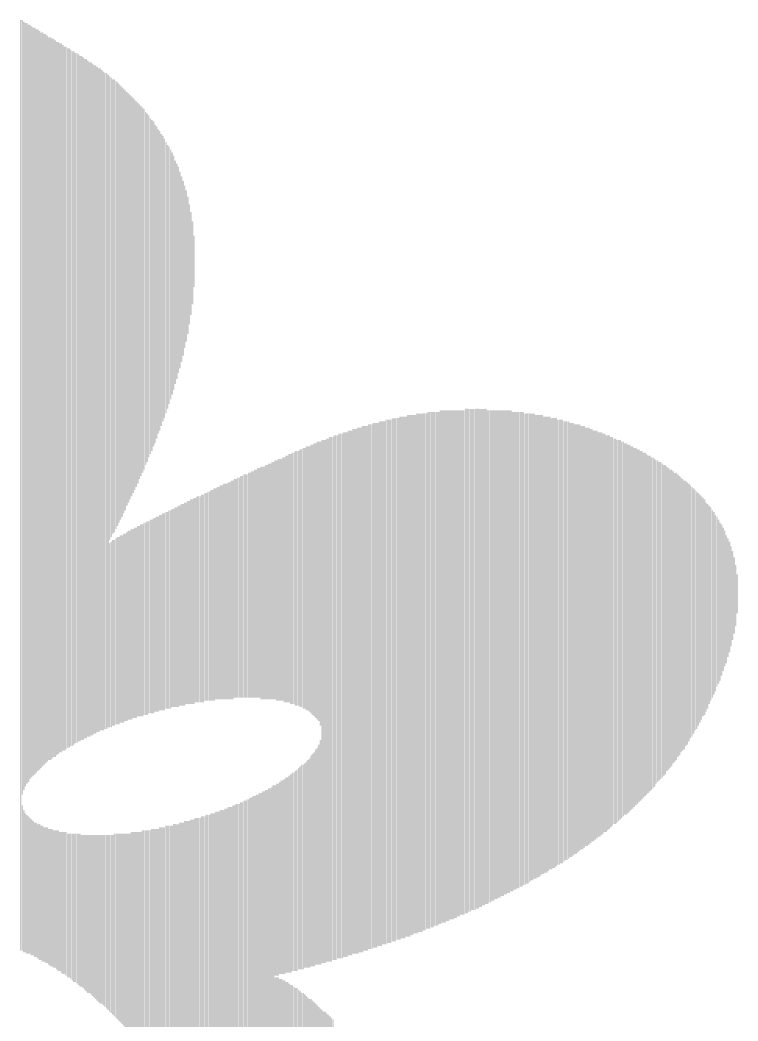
# Model space of a CAD drawing. Extents: x -0.7 to 44.7, y -0.3 to 41.4.
# Drawn here: x 2.79 to 3.959, y 7.418 to 9.046 of the extents above; entities that cross this region are included whole.
import ezdxf

# ---------------------------------------------------------------- set-up
doc = ezdxf.new("R2010")
doc.units = 0
doc.layers.add('21', color=40, linetype='CONTINUOUS')

# ---------------------------------------------------------------- blocks, each defined once
blk = doc.blocks.new('RECT')
blk.add_solid([(-0.5, -0.5), (0.5, -0.5), (-0.5, 0.5), (0.5, 0.5)])

msp = doc.modelspace()

# ---------------------------------------------------------------- block references
at = {"layer": '21', "rotation": 90}
for p, xscale, yscale in [((2.7916, 8.2892), 1.5138, 0.0024), ((2.7941, 8.4162), 1.2598, 0.0024), ((2.7966, 8.4187), 1.2496, 0.0026), ((2.7992, 8.42), 1.242, 0.0024), ((2.8017, 8.4226), 1.237, 0.0026), ((2.8043, 8.4225), 1.2318, 0.0024), ((2.8068, 8.4251), 1.2268, 0.0024), ((2.8093, 8.4251), 1.2216, 0.0026), ((2.8119, 8.4251), 1.2166, 0.0024), ((2.8144, 8.4264), 1.2142, 0.0026), ((2.817, 8.4264), 1.209, 0.0024), ((2.8195, 8.4276), 1.2064, 0.0024), ((2.822, 8.4277), 1.2014, 0.0026), ((2.8246, 8.4276), 1.1962, 0.0024), ((2.8271, 8.4289), 1.1938, 0.0026), ((2.8297, 8.4289), 1.1886, 0.0024), ((2.8322, 8.4302), 1.1862, 0.0024), ((2.8347, 8.4302), 1.181, 0.0026), ((2.8373, 8.4302), 1.176, 0.0024), ((2.8398, 8.4302), 1.176, 0.0026), ((2.8424, 8.4302), 1.171, 0.0024), ((2.8449, 8.4315), 1.1684, 0.0024), ((2.8474, 8.4302), 1.1658, 0.0026), ((2.85, 8.4302), 1.1608, 0.0024), ((2.8525, 8.4315), 1.1582, 0.0026), ((2.8551, 8.4315), 1.1532, 0.0024), ((2.8576, 8.4315), 1.1532, 0.0024), ((2.8601, 8.4314), 1.148, 0.0026), ((2.8627, 8.4302), 1.1456, 0.0024), ((2.8652, 8.4315), 1.143, 0.0026), ((2.8678, 8.4314), 1.1378, 0.0024), ((2.8703, 8.4314), 1.1378, 0.0024), ((2.8728, 8.4315), 1.1328, 0.0026), ((2.8754, 8.4302), 1.1302, 0.0024), ((2.8779, 8.4315), 1.1278, 0.0026), ((2.8805, 8.4314), 1.1226, 0.0024), ((2.883, 8.4314), 1.1226, 0.0024), ((2.8855, 8.4315), 1.1176, 0.0026), ((2.8881, 8.4302), 1.115, 0.0024), ((2.8906, 8.4314), 1.1124, 0.0026), ((2.8932, 8.4302), 1.11, 0.0024), ((2.8957, 8.4302), 1.1048, 0.0024), ((2.8982, 8.4302), 1.1048, 0.0026), ((2.9008, 8.4302), 1.0998, 0.0024), ((2.9033, 8.4289), 1.0972, 0.0026), ((2.9059, 8.4302), 1.0948, 0.0024), ((2.9084, 8.4289), 1.0922, 0.0024), ((2.9109, 8.4289), 1.087, 0.0026), ((2.9135, 8.4289), 1.087, 0.0024), ((2.916, 8.4289), 1.082, 0.0026), ((2.9186, 8.4276), 1.0794, 0.0024), ((2.9211, 8.4289), 1.0768, 0.0024), ((2.9236, 8.4277), 1.0744, 0.0026), ((2.9262, 8.4264), 1.0718, 0.0024), ((2.9287, 8.4264), 1.0668, 0.0026), ((2.9313, 8.4264), 1.0668, 0.0024), ((2.9338, 8.4264), 1.0618, 0.0024), ((2.9363, 8.5775), 0.7544, 0.0026), ((2.9389, 8.5788), 0.7468, 0.0024), ((2.9414, 8.58), 0.739, 0.0026), ((2.944, 8.5813), 0.7366, 0.0024), ((2.9465, 8.5826), 0.729, 0.0024), ((2.949, 8.5839), 0.7214, 0.0026), ((2.9516, 8.5851), 0.7136, 0.0024), ((2.9541, 8.5864), 0.706, 0.0026), ((2.9567, 8.5876), 0.6984, 0.0024), ((2.9592, 8.5889), 0.6908, 0.0024), ((2.9617, 8.5902), 0.6832, 0.0026), ((2.9643, 8.5927), 0.673, 0.0024), ((2.9668, 8.594), 0.6654, 0.0026), ((2.9694, 8.5953), 0.6578, 0.0024), ((2.9719, 8.5966), 0.6502, 0.0024), ((2.9744, 8.5978), 0.6426, 0.0026), ((2.977, 8.5991), 0.635, 0.0024), ((2.9795, 8.6004), 0.6274, 0.0026), ((2.9821, 8.6016), 0.6196, 0.0024), ((2.9846, 8.6042), 0.6096, 0.0024), ((2.9871, 8.6055), 0.602, 0.0026), ((2.9897, 8.6067), 0.5942, 0.0024), ((2.9922, 8.608), 0.5868, 0.0026), ((2.9948, 8.6093), 0.574, 0.0024), ((2.9973, 8.6105), 0.5664, 0.0024), ((2.9998, 8.6131), 0.5562, 0.0026), ((3.0024, 8.613), 0.546, 0.0024), ((3.0049, 8.6143), 0.5384, 0.0026), ((3.0075, 8.6169), 0.5284, 0.0024), ((3.01, 8.6169), 0.5182, 0.0024), ((3.0125, 8.6194), 0.508, 0.0026), ((3.0151, 8.6207), 0.4952, 0.0024), ((3.0176, 8.6219), 0.4876, 0.0026), ((3.0202, 8.6232), 0.4748, 0.0024), ((3.0227, 8.6258), 0.4648, 0.0024), ((3.0252, 8.6258), 0.4546, 0.0026), ((3.0278, 8.627), 0.4418, 0.0024), ((3.0303, 8.6283), 0.4292, 0.0026), ((3.0329, 8.6308), 0.419, 0.0024), ((3.0354, 8.6321), 0.4064, 0.0024), ((3.0379, 8.6334), 0.3936, 0.0026), ((3.0405, 8.6347), 0.381, 0.0024), ((3.043, 8.6359), 0.3632, 0.0026), ((3.0456, 8.6372), 0.3504, 0.0024), ((3.0481, 8.6397), 0.3352, 0.0024), ((3.0506, 8.6397), 0.32, 0.0026), ((3.0532, 8.641), 0.3022, 0.0024), ((3.0557, 8.6423), 0.2844, 0.0026), ((3.0583, 8.6448), 0.264, 0.0024), ((3.0608, 8.6461), 0.2464, 0.0024), ((3.0633, 8.6473), 0.2234, 0.0026), ((3.0659, 8.6486), 0.1954, 0.0024), ((3.0684, 8.6499), 0.1676, 0.0026), ((3.071, 8.6512), 0.1346, 0.0024), ((3.0735, 8.6537), 0.0838, 0.0024), ((3.4215, 7.9793), 0.8482, 0.0024), ((3.424, 7.9793), 0.8482, 0.0026), ((3.4266, 7.9806), 0.8458, 0.0024), ((3.4291, 7.9806), 0.8458, 0.0024), ((3.4316, 7.9819), 0.8432, 0.0026), ((3.4342, 7.9819), 0.8432, 0.0024), ((3.4367, 7.9832), 0.8458, 0.0026), ((3.4393, 7.9844), 0.8432, 0.0024), ((3.4418, 7.9844), 0.8432, 0.0024), ((3.4443, 7.9844), 0.8432, 0.0026), ((3.4469, 7.9857), 0.8408, 0.0024), ((3.4494, 7.9857), 0.8408, 0.0026), ((3.452, 7.987), 0.8382, 0.0024), ((3.4545, 7.9882), 0.8406, 0.0024), ((3.457, 7.9882), 0.8406, 0.0026), ((3.4596, 7.9895), 0.8382, 0.0024), ((3.4621, 7.9895), 0.8382, 0.0026), ((3.4647, 7.9908), 0.8356, 0.0024), ((3.4672, 7.9908), 0.8356, 0.0024), ((3.4697, 7.9908), 0.8356, 0.0026), ((3.4723, 7.992), 0.833, 0.0024), ((3.4748, 7.9933), 0.8356, 0.0026), ((3.4774, 7.9946), 0.8332, 0.0024), ((3.4799, 7.9946), 0.8332, 0.0024), ((3.4824, 7.9946), 0.8332, 0.0026), ((3.485, 7.9959), 0.8306, 0.0024), ((3.4875, 7.9959), 0.8306, 0.0026), ((3.4901, 7.9971), 0.828, 0.0024), ((3.4926, 7.9971), 0.828, 0.0024), ((3.4951, 7.9971), 0.828, 0.0026), ((3.4977, 7.9984), 0.8254, 0.0024), ((3.5002, 7.9984), 0.8254, 0.0026), ((3.5028, 7.9997), 0.823, 0.0024), ((3.5053, 7.9997), 0.823, 0.0024), ((3.5078, 8.0009), 0.8204, 0.0026), ((3.5104, 8.0009), 0.8204, 0.0024), ((3.5129, 8.0009), 0.8204, 0.0026), ((3.5155, 8.0035), 0.8204, 0.0024), ((3.518, 8.0035), 0.8204, 0.0024), ((3.5205, 8.0047), 0.8178, 0.0026), ((3.5231, 8.0047), 0.8178, 0.0024), ((3.5256, 8.006), 0.8152, 0.0026), ((3.5282, 8.006), 0.8152, 0.0024), ((3.5307, 8.006), 0.8152, 0.0024), ((3.5332, 8.0073), 0.8128, 0.0026), ((3.5358, 8.0073), 0.8128, 0.0024), ((3.5383, 8.0085), 0.8102, 0.0026), ((3.5409, 8.0085), 0.8102, 0.0024), ((3.5434, 8.0098), 0.8076, 0.0024), ((3.5459, 8.0098), 0.8076, 0.0026), ((3.5485, 8.0111), 0.8052, 0.0024), ((3.551, 8.0098), 0.8026, 0.0026), ((3.5536, 8.0111), 0.8, 0.0024), ((3.5561, 8.0111), 0.8, 0.0024), ((3.5586, 8.0124), 0.7976, 0.0026), ((3.5612, 8.0124), 0.7976, 0.0024), ((3.5637, 8.0136), 0.795, 0.0026), ((3.5663, 8.0136), 0.795, 0.0024), ((3.5688, 8.0149), 0.7924, 0.0024), ((3.5713, 8.0149), 0.7924, 0.0026), ((3.5739, 8.0162), 0.79, 0.0024), ((3.5764, 8.0162), 0.79, 0.0026), ((3.579, 8.0175), 0.7874, 0.0024), ((3.5815, 8.0175), 0.7874, 0.0024), ((3.584, 8.0187), 0.7848, 0.0026), ((3.5866, 8.0187), 0.7848, 0.0024), ((3.5891, 8.02), 0.7824, 0.0026), ((3.5917, 8.0187), 0.7798, 0.0024), ((3.5942, 8.02), 0.7772, 0.0024), ((3.5967, 8.02), 0.7772, 0.0026), ((3.5993, 8.0212), 0.7746, 0.0024), ((3.6018, 8.0212), 0.7746, 0.0026), ((3.6044, 8.0225), 0.772, 0.0024), ((3.6069, 8.0225), 0.772, 0.0024), ((3.6094, 8.0238), 0.7696, 0.0026), ((3.612, 8.0225), 0.767, 0.0024), ((3.6145, 8.0238), 0.7646, 0.0026), ((3.6171, 8.0238), 0.7646, 0.0024), ((3.6196, 8.0251), 0.762, 0.0024), ((3.6221, 8.0263), 0.7594, 0.0026), ((3.6247, 8.0263), 0.7594, 0.0024), ((3.6272, 8.0276), 0.7568, 0.0026), ((3.6298, 8.0263), 0.7542, 0.0024), ((3.6323, 8.0276), 0.7518, 0.0024), ((3.6348, 8.0276), 0.7518, 0.0026), ((3.6374, 8.0288), 0.7492, 0.0024), ((3.6399, 8.0301), 0.7466, 0.0026), ((3.3478, 7.9578), 0.856, 0.0026), ((3.3504, 7.959), 0.8534, 0.0024), ((3.3529, 7.959), 0.8534, 0.0024), ((3.3554, 7.959), 0.8534, 0.0026), ((3.358, 7.9616), 0.8534, 0.0024), ((3.3605, 7.9616), 0.8534, 0.0026), ((3.3631, 7.9616), 0.8534, 0.0024), ((3.3656, 7.9641), 0.8534, 0.0024), ((3.3681, 7.9641), 0.8534, 0.0026), ((3.3707, 7.9641), 0.8534, 0.0024), ((3.3732, 7.9653), 0.8508, 0.0026), ((3.3758, 7.9666), 0.8534, 0.0024), ((3.3783, 7.9666), 0.8534, 0.0024), ((3.3808, 7.9679), 0.8508, 0.0026), ((3.3834, 7.9679), 0.8508, 0.0024), ((3.3859, 7.9692), 0.8534, 0.0026), ((3.3885, 7.9704), 0.8508, 0.0024), ((3.391, 7.9704), 0.8508, 0.0024), ((3.3935, 7.9704), 0.8508, 0.0026), ((3.3961, 7.973), 0.8508, 0.0024), ((3.3986, 7.973), 0.8508, 0.0026), ((3.4012, 7.973), 0.8508, 0.0024), ((3.4037, 7.9743), 0.8484, 0.0024), ((3.4062, 7.9743), 0.8484, 0.0026), ((3.4088, 7.9755), 0.8508, 0.0024), ((3.4113, 7.9768), 0.8484, 0.0026), ((3.4139, 7.9768), 0.8484, 0.0024), ((3.4164, 7.9768), 0.8484, 0.0024), ((3.4189, 7.9781), 0.8458, 0.0026), ((3.6425, 8.0289), 0.7442, 0.0024), ((3.645, 8.0301), 0.7416, 0.0024), ((3.6475, 8.0301), 0.7416, 0.0026), ((3.6501, 8.0314), 0.739, 0.0024), ((3.6526, 8.0327), 0.7366, 0.0026), ((3.6552, 8.0314), 0.734, 0.0024), ((3.6577, 8.0327), 0.7316, 0.0024), ((3.6602, 8.0327), 0.7316, 0.0026), ((3.6628, 8.034), 0.729, 0.0024), ((3.6653, 8.0339), 0.7238, 0.0026), ((3.6679, 8.0339), 0.7238, 0.0024), ((3.6704, 8.0352), 0.7212, 0.0024), ((3.6729, 8.0352), 0.7212, 0.0026), ((3.6755, 8.0352), 0.7162, 0.0024), ((3.678, 8.0365), 0.7138, 0.0026), ((3.6806, 8.0365), 0.7138, 0.0024), ((3.6831, 8.0378), 0.7112, 0.0024), ((3.6856, 8.0377), 0.706, 0.0026), ((3.6882, 8.0377), 0.706, 0.0024), ((3.6907, 8.039), 0.7034, 0.0026), ((3.6933, 8.039), 0.6984, 0.0024), ((3.6958, 8.039), 0.6984, 0.0024), ((3.6983, 8.0403), 0.696, 0.0026), ((3.7009, 8.0416), 0.6934, 0.0024), ((3.7034, 8.0416), 0.6884, 0.0026), ((3.706, 8.0416), 0.6884, 0.0024), ((3.7085, 8.0429), 0.6858, 0.0024), ((3.3021, 7.9438), 0.8534, 0.0024), ((3.3046, 7.9438), 0.8534, 0.0026), ((3.3072, 7.945), 0.8508, 0.0024), ((3.3097, 7.9463), 0.8534, 0.0026), ((3.3123, 7.9463), 0.8534, 0.0024), ((3.3148, 7.9463), 0.8534, 0.0024), ((3.3173, 7.9489), 0.8534, 0.0026), ((3.3199, 7.9489), 0.8534, 0.0024), ((3.3224, 7.9489), 0.8534, 0.0026), ((3.325, 7.9514), 0.8534, 0.0024), ((3.3275, 7.9514), 0.8534, 0.0024), ((3.33, 7.9514), 0.8534, 0.0026), ((3.3326, 7.9539), 0.8534, 0.0024), ((3.3351, 7.9539), 0.8534, 0.0026), ((3.3377, 7.9539), 0.8534, 0.0024), ((3.3402, 7.9552), 0.856, 0.0024), ((3.3427, 7.9565), 0.8534, 0.0026), ((3.3453, 7.9565), 0.8534, 0.0024), ((3.711, 8.0428), 0.6806, 0.0026), ((3.7136, 8.0428), 0.6806, 0.0024), ((3.7161, 8.0441), 0.6782, 0.0026), ((3.7187, 8.0441), 0.673, 0.0024), ((3.7212, 8.0454), 0.6706, 0.0024), ((3.7237, 8.0441), 0.668, 0.0026), ((3.7263, 8.0454), 0.6654, 0.0024), ((3.7288, 8.0466), 0.6628, 0.0026), ((3.7314, 8.0466), 0.6578, 0.0024), ((3.7339, 8.0466), 0.6578, 0.0024), ((3.7364, 8.0479), 0.6552, 0.0026), ((3.739, 8.0479), 0.6502, 0.0024), ((3.7415, 8.0492), 0.6476, 0.0026), ((3.7441, 8.0479), 0.645, 0.0024), ((3.7466, 8.0492), 0.6426, 0.0024), ((3.7491, 8.0504), 0.64, 0.0026), ((3.2564, 8.1381), 0.4292, 0.0024), ((3.2589, 8.1381), 0.4292, 0.0026), ((3.2615, 8.1368), 0.4318, 0.0024), ((3.264, 8.1368), 0.4368, 0.0024), ((3.2665, 8.1356), 0.4394, 0.0026), ((3.2691, 8.1355), 0.4444, 0.0024), ((3.2716, 8.1343), 0.447, 0.0026), ((3.2742, 8.1343), 0.4522, 0.0024), ((3.2767, 8.133), 0.4546, 0.0024), ((3.2792, 8.1292), 0.4622, 0.0026), ((3.2818, 7.9374), 0.8508, 0.0024), ((3.2843, 7.9374), 0.8508, 0.0026), ((3.2869, 7.9374), 0.8508, 0.0024), ((3.2894, 7.9399), 0.8508, 0.0024), ((3.2919, 7.9399), 0.8508, 0.0026), ((3.2945, 7.9412), 0.8534, 0.0024), ((3.297, 7.9412), 0.8534, 0.0026), ((3.2996, 7.9425), 0.8508, 0.0024), ((3.7517, 8.0505), 0.635, 0.0024), ((3.7542, 8.0517), 0.6324, 0.0026), ((3.7568, 8.0517), 0.6272, 0.0024), ((3.7593, 8.0517), 0.6272, 0.0024), ((3.7618, 8.0517), 0.6222, 0.0026), ((3.7644, 8.053), 0.6198, 0.0024), ((3.7669, 8.0543), 0.6172, 0.0026), ((3.7695, 8.0543), 0.6122, 0.0024), ((3.772, 8.0556), 0.6096, 0.0024), ((3.7745, 8.0555), 0.6044, 0.0026), ((3.7771, 8.0555), 0.6044, 0.0024), ((3.7796, 8.0555), 0.5994, 0.0026), ((3.7822, 8.0568), 0.5968, 0.0024), ((3.7847, 8.0568), 0.5918, 0.0024), ((3.7872, 8.0581), 0.5892, 0.0026), ((3.2234, 8.1368), 0.4012, 0.0024), ((3.2259, 8.1368), 0.4012, 0.0024), ((3.2284, 8.1381), 0.4038, 0.0026), ((3.231, 8.1368), 0.4064, 0.0024), ((3.2335, 8.1381), 0.409, 0.0026), ((3.2361, 8.1381), 0.409, 0.0024), ((3.2386, 8.1381), 0.414, 0.0024), ((3.2411, 8.1381), 0.414, 0.0026), ((3.2437, 8.1381), 0.414, 0.0024), ((3.2462, 8.1381), 0.419, 0.0026), ((3.2488, 8.1381), 0.419, 0.0024), ((3.2513, 8.1381), 0.4242, 0.0024), ((3.2538, 8.1381), 0.4242, 0.0026), ((3.7898, 8.0581), 0.5842, 0.0024), ((3.7923, 8.0593), 0.5816, 0.0026), ((3.7949, 8.0594), 0.5766, 0.0024), ((3.7974, 8.0606), 0.574, 0.0024), ((3.7999, 8.0606), 0.5688, 0.0026), ((3.8025, 8.0619), 0.5664, 0.0024), ((3.805, 8.0619), 0.5614, 0.0026), ((3.8076, 8.0632), 0.5588, 0.0024), ((3.8101, 8.0631), 0.5536, 0.0024), ((3.8126, 8.0632), 0.5486, 0.0026), ((3.8152, 8.0644), 0.546, 0.0024), ((3.1903, 8.1318), 0.381, 0.0026), ((3.1929, 8.1318), 0.381, 0.0024), ((3.1954, 8.133), 0.3834, 0.0026), ((3.198, 8.133), 0.3834, 0.0024), ((3.2005, 8.1343), 0.386, 0.0024), ((3.203, 8.1343), 0.386, 0.0026), ((3.2056, 8.1356), 0.3886, 0.0024), ((3.2081, 8.1343), 0.3912, 0.0026), ((3.2107, 8.1355), 0.3936, 0.0024), ((3.2132, 8.1355), 0.3936, 0.0024), ((3.2157, 8.1355), 0.3936, 0.0026), ((3.2183, 8.1368), 0.3962, 0.0024), ((3.2208, 8.1356), 0.3988, 0.0026), ((3.8177, 8.0644), 0.541, 0.0026), ((3.8203, 8.0657), 0.5384, 0.0024), ((3.8228, 8.0657), 0.5334, 0.0024), ((3.8253, 8.067), 0.5258, 0.0026), ((3.8279, 8.0682), 0.5232, 0.0024), ((3.8304, 8.0682), 0.518, 0.0026), ((3.833, 8.0695), 0.5156, 0.0024), ((3.8355, 8.0695), 0.5104, 0.0024), ((3.838, 8.0695), 0.5054, 0.0026), ((3.8406, 8.0708), 0.503, 0.0024), ((3.1497, 8.1241), 0.3606, 0.0024), ((3.1522, 8.1241), 0.3606, 0.0026), ((3.1548, 8.1254), 0.3632, 0.0024), ((3.1573, 8.1254), 0.3632, 0.0026), ((3.1599, 8.1254), 0.3632, 0.0024), ((3.1624, 8.1267), 0.3658, 0.0024), ((3.1649, 8.1267), 0.3658, 0.0026), ((3.1675, 8.1279), 0.3682, 0.0024), ((3.17, 8.1279), 0.3682, 0.0026), ((3.1726, 8.1292), 0.3708, 0.0024), ((3.1751, 8.1292), 0.3708, 0.0024), ((3.1776, 8.1305), 0.3734, 0.0026), ((3.1802, 8.1305), 0.3734, 0.0024), ((3.1827, 8.1305), 0.3784, 0.0026), ((3.1853, 8.1305), 0.3784, 0.0024), ((3.1878, 8.1305), 0.3784, 0.0024), ((3.8431, 8.072), 0.4952, 0.0026), ((3.8457, 8.0721), 0.4902, 0.0024), ((3.8482, 8.072), 0.485, 0.0024), ((3.8507, 8.0733), 0.4826, 0.0026), ((3.8533, 8.0746), 0.475, 0.0024), ((3.8558, 8.0746), 0.4698, 0.0026), ((3.8584, 8.0759), 0.4674, 0.0024), ((3.8609, 8.0771), 0.4596, 0.0024), ((3.8634, 8.0771), 0.4546, 0.0026), ((3.1167, 8.1152), 0.3478, 0.0024), ((3.1192, 8.1152), 0.3478, 0.0026), ((3.1218, 8.1165), 0.3504, 0.0024), ((3.1243, 8.1165), 0.3504, 0.0024), ((3.1268, 8.1165), 0.3504, 0.0026), ((3.1294, 8.1178), 0.353, 0.0024), ((3.1319, 8.1178), 0.353, 0.0026), ((3.1345, 8.1191), 0.3556, 0.0024), ((3.137, 8.1191), 0.3556, 0.0024), ((3.1395, 8.1216), 0.3556, 0.0026), ((3.1421, 8.1216), 0.3556, 0.0024), ((3.1446, 8.1228), 0.358, 0.0026), ((3.1472, 8.1228), 0.358, 0.0024), ((3.866, 8.0784), 0.447, 0.0024), ((3.8685, 8.0784), 0.442, 0.0026), ((3.8711, 8.0784), 0.4368, 0.0024), ((3.8736, 8.081), 0.4318, 0.0024), ((3.8761, 8.0809), 0.4266, 0.0026), ((3.8787, 8.0822), 0.419, 0.0024), ((3.8812, 8.0835), 0.4114, 0.0026), ((3.0786, 8.1038), 0.3352, 0.0024), ((3.0811, 8.1038), 0.3352, 0.0026), ((3.0837, 8.1038), 0.3352, 0.0024), ((3.0862, 8.1051), 0.3378, 0.0024), ((3.0887, 8.1051), 0.3378, 0.0026), ((3.0913, 8.1076), 0.3378, 0.0024), ((3.0938, 8.1076), 0.3378, 0.0026), ((3.0964, 8.1089), 0.3404, 0.0024), ((3.0989, 8.1089), 0.3404, 0.0024), ((3.1014, 8.1101), 0.3428, 0.0026), ((3.104, 8.1101), 0.3428, 0.0024), ((3.1065, 8.1114), 0.3454, 0.0026), ((3.1091, 8.1127), 0.3428, 0.0024), ((3.1116, 8.114), 0.3454, 0.0024), ((3.1141, 8.114), 0.3454, 0.0026), ((3.8838, 8.0835), 0.4064, 0.0024), ((3.8863, 8.0848), 0.3988, 0.0024), ((3.8888, 8.086), 0.391, 0.0026), ((3.8914, 8.086), 0.386, 0.0024), ((3.8939, 8.0873), 0.3784, 0.0026), ((3.8965, 8.0886), 0.3708, 0.0024), ((3.899, 8.0898), 0.3632, 0.0024), ((3.0481, 8.0924), 0.3276, 0.0024), ((3.0506, 8.0936), 0.325, 0.0026), ((3.0532, 8.0949), 0.3276, 0.0024), ((3.0557, 8.0949), 0.3276, 0.0026), ((3.0583, 8.0962), 0.3302, 0.0024), ((3.0608, 8.0974), 0.3276, 0.0024), ((3.0633, 8.0987), 0.3302, 0.0026), ((3.0659, 8.0987), 0.3302, 0.0024), ((3.0684, 8.1), 0.3328, 0.0026), ((3.071, 8.1), 0.3328, 0.0024), ((3.0735, 8.1012), 0.3352, 0.0024), ((3.076, 8.1025), 0.3326, 0.0026), ((3.9015, 8.0911), 0.3556, 0.0026), ((3.9041, 8.0911), 0.3504, 0.0024), ((3.9066, 8.0911), 0.3404, 0.0026), ((3.9092, 8.0924), 0.3328, 0.0024), ((3.9117, 8.0949), 0.3226, 0.0024), ((3.0176, 8.0822), 0.3174, 0.0026), ((3.0202, 8.0822), 0.3174, 0.0024), ((3.0227, 8.0835), 0.32, 0.0024), ((3.0252, 8.0835), 0.32, 0.0026), ((3.0278, 8.086), 0.32, 0.0024), ((3.0303, 8.086), 0.32, 0.0026), ((3.0329, 8.0873), 0.3226, 0.0024), ((3.0354, 8.0873), 0.3226, 0.0024), ((3.0379, 8.0898), 0.3224, 0.0026), ((3.0405, 8.0898), 0.3224, 0.0024), ((3.043, 8.0911), 0.325, 0.0026), ((3.0456, 8.0911), 0.325, 0.0024), ((3.9142, 8.0962), 0.315, 0.0026), ((3.9168, 8.0962), 0.3048, 0.0024), ((3.9193, 8.0975), 0.2972, 0.0026), ((3.9219, 8.0975), 0.287, 0.0024), ((2.9821, 8.0682), 0.3098, 0.0024), ((2.9846, 8.0682), 0.3098, 0.0024), ((2.9871, 8.0695), 0.3124, 0.0026), ((2.9897, 8.0695), 0.3124, 0.0024), ((2.9922, 8.0721), 0.3124, 0.0026), ((2.9948, 8.0721), 0.3124, 0.0024), ((2.9973, 8.0733), 0.3148, 0.0024), ((2.9998, 8.0746), 0.3124, 0.0026), ((3.0024, 8.0759), 0.315, 0.0024), ((3.0049, 8.0759), 0.315, 0.0026), ((3.0075, 8.0771), 0.3174, 0.0024), ((3.01, 8.0784), 0.315, 0.0024), ((3.0125, 8.0796), 0.3174, 0.0026), ((3.0151, 8.0796), 0.3174, 0.0024), ((3.9244, 8.1), 0.2768, 0.0024), ((3.9269, 8.1), 0.2666, 0.0026), ((3.9295, 8.1), 0.2566, 0.0024), ((3.932, 8.1025), 0.2462, 0.0026), ((2.9541, 8.0556), 0.3048, 0.0026), ((2.9567, 8.0556), 0.3048, 0.0024), ((2.9592, 8.0568), 0.3072, 0.0024), ((2.9617, 8.0581), 0.3048, 0.0026), ((2.9643, 8.0593), 0.3072, 0.0024), ((2.9668, 8.0619), 0.3074, 0.0026), ((2.9694, 8.0619), 0.3074, 0.0024), ((2.9719, 8.0631), 0.3098, 0.0024), ((2.9744, 8.0644), 0.3072, 0.0026), ((2.977, 8.0657), 0.3098, 0.0024), ((2.9795, 8.0657), 0.3098, 0.0026), ((3.9346, 8.1038), 0.2336, 0.0024), ((3.9371, 8.1051), 0.221, 0.0024), ((3.9396, 8.1038), 0.2082, 0.0026), ((2.9363, 8.0454), 0.2998, 0.0026), ((2.9389, 8.0466), 0.3022, 0.0024), ((2.9414, 8.0492), 0.3022, 0.0026), ((2.944, 8.0492), 0.3022, 0.0024), ((2.9465, 8.0517), 0.3022, 0.0024), ((2.949, 8.053), 0.3048, 0.0026), ((2.9516, 8.053), 0.3048, 0.0024), ((3.9422, 8.1063), 0.193, 0.0024), ((3.9447, 8.1076), 0.1802, 0.0026), ((3.9473, 8.1089), 0.1626, 0.0024), ((3.9498, 8.1102), 0.1448, 0.0024), ((3.9523, 8.1101), 0.1244, 0.0026), ((3.9549, 8.1101), 0.099, 0.0024), ((3.9574, 8.1127), 0.0634, 0.0026), ((3.2767, 7.6885), 0.358, 0.0024), ((3.2792, 7.6923), 0.3656, 0.0026), ((3.264, 7.6783), 0.3428, 0.0024), ((3.2665, 7.6796), 0.3454, 0.0026), ((3.2691, 7.6809), 0.348, 0.0024), ((3.2716, 7.6847), 0.3504, 0.0026), ((3.2742, 7.686), 0.353, 0.0024), ((3.2462, 7.6669), 0.3302, 0.0026), ((3.2488, 7.6682), 0.3328, 0.0024), ((3.2513, 7.6682), 0.3328, 0.0024), ((3.2538, 7.6707), 0.3326, 0.0026), ((3.2564, 7.672), 0.3352, 0.0024), ((3.2589, 7.6733), 0.3378, 0.0026), ((3.2615, 7.6745), 0.3402, 0.0024), ((3.2284, 7.6568), 0.32, 0.0026), ((3.231, 7.658), 0.3224, 0.0024), ((3.2335, 7.6606), 0.3226, 0.0026), ((3.2361, 7.6606), 0.3226, 0.0024), ((3.2386, 7.6618), 0.325, 0.0024), ((3.2411, 7.6631), 0.3276, 0.0026), ((3.2437, 7.6656), 0.3276, 0.0024), ((3.2005, 7.1487), 1.3004, 0.0024), ((3.203, 7.1488), 1.3056, 0.0026), ((3.2056, 7.6466), 0.3098, 0.0024), ((3.2081, 7.6479), 0.3124, 0.0026), ((3.2107, 7.6479), 0.3124, 0.0024), ((3.2132, 7.6504), 0.3124, 0.0024), ((3.2157, 7.6517), 0.315, 0.0026), ((3.2183, 7.6517), 0.315, 0.0024), ((3.2208, 7.6529), 0.3174, 0.0026), ((3.2234, 7.6555), 0.3174, 0.0024), ((3.2259, 7.6555), 0.3174, 0.0024), ((3.17, 7.145), 1.2776, 0.0026), ((3.1726, 7.145), 1.2776, 0.0024), ((3.1751, 7.1449), 1.2826, 0.0024), ((3.1776, 7.1449), 1.2826, 0.0026), ((3.1802, 7.1462), 1.2852, 0.0024), ((3.1827, 7.1462), 1.2852, 0.0026), ((3.1853, 7.1462), 1.2902, 0.0024), ((3.1878, 7.1462), 1.2902, 0.0024), ((3.1903, 7.1475), 1.2928, 0.0026), ((3.1929, 7.1462), 1.2954, 0.0024), ((3.1954, 7.1475), 1.298, 0.0026), ((3.198, 7.1475), 1.298, 0.0024), ((2.7941, 7.6504), 0.2362, 0.0024), ((3.137, 7.1424), 1.2522, 0.0024), ((3.1395, 7.1424), 1.2522, 0.0026), ((3.1421, 7.1437), 1.2548, 0.0024), ((3.1446, 7.1424), 1.2572, 0.0026), ((3.1472, 7.1424), 1.2572, 0.0024), ((3.1497, 7.1437), 1.2598, 0.0024), ((3.1522, 7.1424), 1.2624, 0.0026), ((3.1548, 7.1437), 1.265, 0.0024), ((3.1573, 7.1437), 1.265, 0.0026), ((3.1599, 7.1437), 1.27, 0.0024), ((3.1624, 7.1437), 1.27, 0.0024), ((3.1649, 7.1449), 1.2724, 0.0026), ((3.1675, 7.1437), 1.275, 0.0024), ((2.7966, 7.6453), 0.231, 0.0026), ((2.7992, 7.6428), 0.226, 0.0024), ((2.8017, 7.6402), 0.226, 0.0026), ((2.8043, 7.639), 0.2236, 0.0024), ((3.0862, 7.1437), 1.2142, 0.0024), ((3.0887, 7.1437), 1.2142, 0.0026), ((3.0913, 7.1424), 1.2166, 0.0024), ((3.0938, 7.1437), 1.2192, 0.0026), ((3.0964, 7.1424), 1.2216, 0.0024), ((3.0989, 7.1424), 1.2216, 0.0024), ((3.1014, 7.1437), 1.2242, 0.0026), ((3.104, 7.1424), 1.2268, 0.0024), ((3.1065, 7.1424), 1.2268, 0.0026), ((3.1091, 7.1424), 1.2318, 0.0024), ((3.1116, 7.1424), 1.2318, 0.0024), ((3.1141, 7.1424), 1.2318, 0.0026), ((3.1167, 7.1424), 1.237, 0.0024), ((3.1192, 7.1424), 1.237, 0.0026), ((3.1218, 7.1411), 1.2394, 0.0024), ((3.1243, 7.1424), 1.242, 0.0024), ((3.1268, 7.1424), 1.242, 0.0026), ((3.1294, 7.1424), 1.247, 0.0024), ((3.1319, 7.1424), 1.247, 0.0026), ((3.1345, 7.1424), 1.247, 0.0024), ((2.8068, 7.6377), 0.221, 0.0024), ((2.8093, 7.6352), 0.221, 0.0026), ((2.8119, 7.6339), 0.2184, 0.0024), ((2.8144, 7.6314), 0.2184, 0.0026), ((2.817, 7.6314), 0.2184, 0.0024), ((2.8195, 7.6288), 0.2184, 0.0024), ((2.822, 7.6276), 0.221, 0.0026), ((2.8246, 7.6263), 0.2184, 0.0024), ((2.8271, 7.625), 0.221, 0.0026), ((3.0278, 7.531), 0.4088, 0.0024), ((3.0303, 7.5297), 0.4114, 0.0026), ((3.0329, 7.5272), 0.4164, 0.0024), ((3.0354, 7.5259), 0.419, 0.0024), ((3.0379, 7.5234), 0.4242, 0.0026), ((3.0405, 7.5222), 0.4318, 0.0024), ((3.043, 7.5209), 0.4344, 0.0026), ((3.0456, 7.5183), 0.4394, 0.0024), ((3.0481, 7.5158), 0.4444, 0.0024), ((3.0506, 7.5145), 0.452, 0.0026), ((3.0532, 7.512), 0.4572, 0.0024), ((3.0557, 7.5094), 0.4622, 0.0026), ((3.0583, 7.5081), 0.4698, 0.0024), ((3.0608, 7.5056), 0.4748, 0.0024), ((3.0633, 7.5018), 0.4826, 0.0026), ((3.0659, 7.4993), 0.4876, 0.0024), ((3.0684, 7.4967), 0.4978, 0.0026), ((3.071, 7.4929), 0.5054, 0.0024), ((3.0735, 7.4879), 0.5156, 0.0024), ((3.076, 7.1449), 1.2064, 0.0026), ((3.0786, 7.1437), 1.209, 0.0024), ((3.0811, 7.1437), 1.209, 0.0026), ((3.0837, 7.1437), 1.209, 0.0024), ((2.8297, 7.6237), 0.2184, 0.0024), ((2.8322, 7.6225), 0.221, 0.0024), ((2.8347, 7.6225), 0.221, 0.0026), ((2.8373, 7.6199), 0.2208, 0.0024), ((2.8398, 7.6186), 0.2234, 0.0026), ((2.8424, 7.6186), 0.2234, 0.0024), ((2.8449, 7.6161), 0.2234, 0.0024), ((2.8474, 7.6161), 0.2234, 0.0026), ((2.85, 7.6148), 0.226, 0.0024), ((2.8525, 7.6136), 0.2286, 0.0026), ((2.8551, 7.6123), 0.226, 0.0024), ((2.8576, 7.6111), 0.2286, 0.0024), ((2.8601, 7.6098), 0.2312, 0.0026), ((2.8627, 7.6098), 0.2312, 0.0024), ((2.8652, 7.6085), 0.2336, 0.0026), ((2.8678, 7.6059), 0.2336, 0.0024), ((2.8703, 7.6059), 0.2336, 0.0024), ((2.8728, 7.6047), 0.2362, 0.0026), ((2.8754, 7.6034), 0.2386, 0.0024), ((2.8779, 7.6021), 0.2412, 0.0026), ((2.8805, 7.6021), 0.2412, 0.0024), ((2.883, 7.6009), 0.2438, 0.0024), ((2.8855, 7.5996), 0.2464, 0.0026), ((2.8881, 7.5983), 0.2488, 0.0024), ((2.8906, 7.5971), 0.2464, 0.0026), ((2.8932, 7.5958), 0.2488, 0.0024), ((2.8957, 7.5945), 0.2514, 0.0024), ((2.8982, 7.5933), 0.254, 0.0026), ((2.9008, 7.592), 0.2566, 0.0024), ((2.9033, 7.592), 0.2566, 0.0026), ((2.9059, 7.5907), 0.259, 0.0024), ((2.9084, 7.5895), 0.2616, 0.0024), ((2.9109, 7.5882), 0.2642, 0.0026), ((2.9135, 7.5869), 0.2666, 0.0024), ((2.916, 7.5856), 0.2692, 0.0026), ((2.9186, 7.5844), 0.2718, 0.0024), ((2.9211, 7.5831), 0.2742, 0.0024), ((2.9236, 7.5831), 0.2742, 0.0026), ((2.9262, 7.5818), 0.2768, 0.0024), ((2.9287, 7.5806), 0.2794, 0.0026), ((2.9313, 7.5793), 0.282, 0.0024), ((2.9338, 7.578), 0.2844, 0.0024), ((2.9363, 7.5768), 0.287, 0.0026), ((2.9389, 7.5755), 0.2896, 0.0024), ((2.9414, 7.5742), 0.292, 0.0026), ((2.944, 7.5742), 0.2972, 0.0024), ((2.9465, 7.5729), 0.2996, 0.0024), ((2.949, 7.5717), 0.3022, 0.0026), ((2.9516, 7.5704), 0.3048, 0.0024), ((2.9541, 7.5691), 0.3072, 0.0026), ((2.9567, 7.5678), 0.3098, 0.0024), ((2.9592, 7.5666), 0.3124, 0.0024), ((2.9617, 7.5653), 0.3148, 0.0026), ((2.9643, 7.564), 0.3174, 0.0024), ((2.9668, 7.5628), 0.32, 0.0026), ((2.9694, 7.5615), 0.3226, 0.0024), ((2.9719, 7.5615), 0.3276, 0.0024), ((2.9744, 7.5603), 0.3302, 0.0026), ((2.977, 7.559), 0.3328, 0.0024), ((2.9795, 7.5564), 0.3378, 0.0026), ((2.9821, 7.5552), 0.3404, 0.0024), ((2.9846, 7.5539), 0.3428, 0.0024), ((2.9871, 7.5526), 0.3454, 0.0026), ((2.9897, 7.5526), 0.3504, 0.0024), ((2.9922, 7.5513), 0.353, 0.0026), ((2.9948, 7.5501), 0.3556, 0.0024), ((2.9973, 7.5475), 0.3606, 0.0024), ((2.9998, 7.5463), 0.3632, 0.0026), ((3.0024, 7.545), 0.3658, 0.0024), ((3.0049, 7.545), 0.3708, 0.0026), ((3.0075, 7.5424), 0.3758, 0.0024), ((3.01, 7.5412), 0.3784, 0.0024), ((3.0125, 7.5399), 0.381, 0.0026), ((3.0151, 7.5374), 0.386, 0.0024), ((3.0176, 7.5374), 0.3912, 0.0026), ((3.0202, 7.5361), 0.3936, 0.0024), ((3.0227, 7.5336), 0.3988, 0.0024), ((3.0252, 7.5323), 0.4012, 0.0026), ((3.2056, 6.9925), 0.993, 0.0024), ((3.2081, 6.9925), 0.993, 0.0026), ((3.2107, 6.9925), 0.993, 0.0024), ((3.2132, 6.99), 0.993, 0.0024), ((3.2157, 6.99), 0.993, 0.0026), ((3.2183, 6.9888), 0.9906, 0.0024), ((3.2208, 6.9888), 0.9906, 0.0026), ((3.2234, 6.9862), 0.9906, 0.0024), ((3.2259, 6.9862), 0.9906, 0.0024), ((3.2284, 6.9849), 0.988, 0.0026), ((3.231, 6.9836), 0.9854, 0.0024), ((3.2335, 6.9824), 0.988, 0.0026), ((3.2361, 6.9811), 0.9854, 0.0024), ((3.2386, 6.9799), 0.983, 0.0024), ((3.2411, 6.9799), 0.983, 0.0026), ((3.2437, 6.9786), 0.9804, 0.0024), ((3.2462, 6.976), 0.9804, 0.0026), ((3.2488, 6.9747), 0.9778, 0.0024), ((3.2513, 6.9747), 0.9778, 0.0024), ((3.2538, 6.9735), 0.9754, 0.0026), ((3.2564, 6.9722), 0.9728, 0.0024), ((3.2589, 6.9697), 0.9728, 0.0026), ((3.2615, 6.9684), 0.9702, 0.0024), ((3.264, 6.9684), 0.9702, 0.0024), ((3.2665, 6.9671), 0.9676, 0.0026), ((3.2691, 6.9659), 0.9652, 0.0024), ((3.2716, 6.9634), 0.9652, 0.0026), ((3.2742, 6.9621), 0.9626, 0.0024), ((3.2767, 6.9608), 0.96, 0.0024), ((3.2792, 6.9595), 0.9574, 0.0026), ((3.2818, 6.9583), 0.955, 0.0024), ((3.2843, 6.957), 0.9524, 0.0026), ((3.2869, 6.9557), 0.955, 0.0024), ((3.2894, 6.9544), 0.9524, 0.0024), ((3.2919, 6.9532), 0.95, 0.0026), ((3.2945, 6.9519), 0.9474, 0.0024), ((3.297, 6.9506), 0.9448, 0.0026), ((3.2996, 6.9494), 0.9424, 0.0024)]:
    msp.add_blockref('RECT', p, dxfattribs=dict(at, xscale=xscale, yscale=yscale))

doc.saveas('drawing.dxf')
